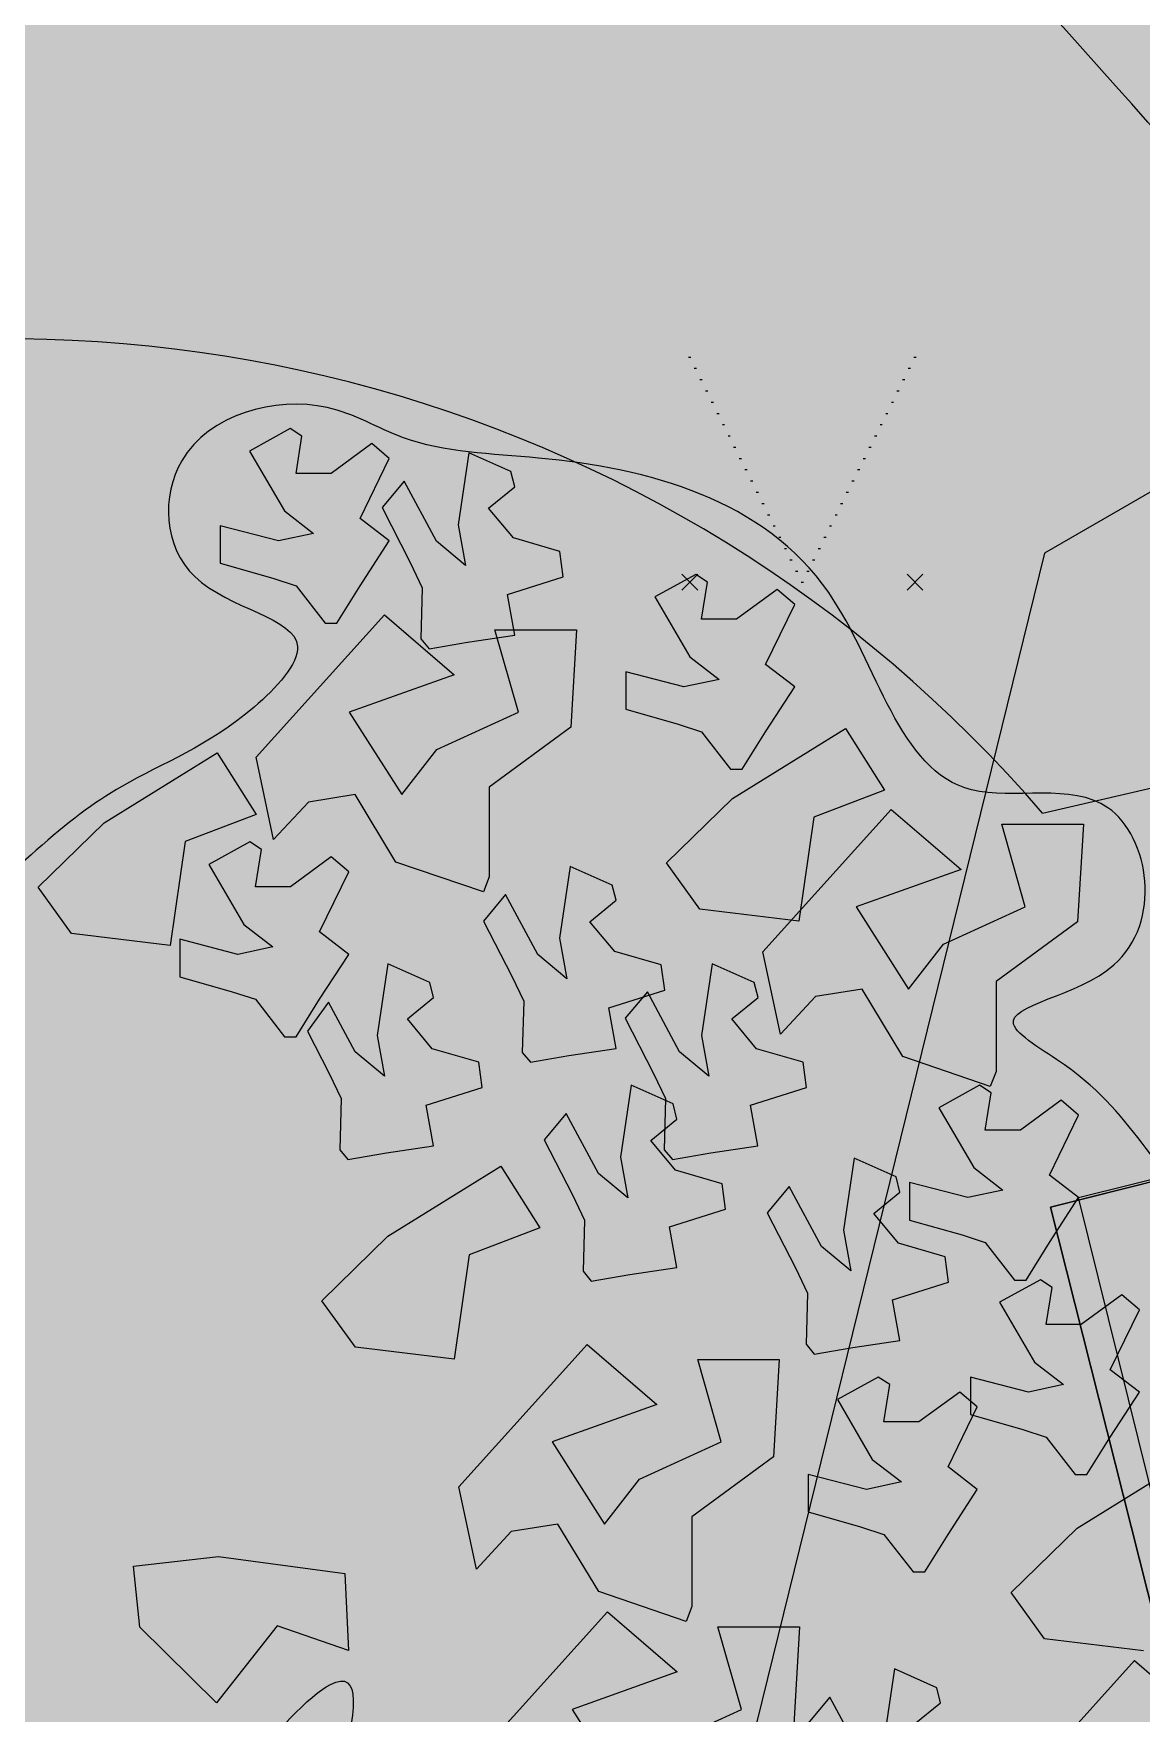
# Model space of a CAD drawing. Header units: millimetres. Extents: x 97194 to 152491, y 18573 to 58496.
# Drawn here: x 140790 to 141773, y 40322 to 41814 of the extents above; entities that cross this region are included whole.
import ezdxf

# ---------------------------------------------------------------- set-up
doc = ezdxf.new("R2010")
doc.units = ezdxf.units.MM
for name, color, linetype in [('dwgmodels.com', 7, 'Continuous'), ('floor hatch', 252, 'Continuous'), ('wall', 5, 'Continuous')]:
    doc.layers.add(name, color=color, linetype=linetype)

# ---------------------------------------------------------------- blocks, each defined once
blk = doc.blocks.new('gazon')
at = {"layer": 'dwgmodels.com'}
for p, q in [((-0.254999999996361, 0.5), (-0.249999999996362, 0.5)), ((0.245000000003639, 0.5), (0.250000000003638, 0.5)), ((-0.2424999999992714, 0.4750000000058208), (-0.2374999999992724, 0.4750000000058208)), ((-0.2300000000058198, 0.4500000000116415), (-0.2250000000058208, 0.4500000000116415)), ((0.2199999999941795, 0.4500000000116415), (0.2249999999941785, 0.4500000000116415)), ((0.2325000000007265, 0.4750000000058208), (0.2375000000007255, 0.4750000000058208)), ((-0.2175000000123681, 0.4250000000029104), (-0.2125000000123691, 0.4250000000029104)), ((0.2074999999876326, 0.4250000000029104), (0.2124999999876316, 0.4250000000029104)), ((-0.2050000000043646, 0.4000000000087311), (-0.2000000000043656, 0.4000000000087311)), ((-0.192500000003637, 0.375), (-0.187500000003638, 0.375)), ((0.182499999996363, 0.375), (0.187499999996362, 0.375)), ((0.194999999995634, 0.4000000000087311), (0.199999999995633, 0.4000000000087311)), ((-0.1800000000029094, 0.3500000000058208), (-0.1750000000029104, 0.3500000000058208)), ((0.1699999999970885, 0.3500000000058208), (0.1749999999970875, 0.3500000000058208)), ((-0.1675000000058198, 0.3250000000116415), (-0.1625000000058208, 0.3250000000116415)), ((-0.1550000000087302, 0.3000000000029104), (-0.1500000000087311, 0.3000000000029104)), ((0.1449999999912706, 0.3000000000029104), (0.1499999999912696, 0.3000000000029104)), ((0.1574999999941795, 0.3250000000116415), (0.1624999999941785, 0.3250000000116415)), ((-0.1425000000043646, 0.2750000000087311), (-0.1375000000043656, 0.2750000000087311)), ((0.132499999995634, 0.2750000000087311), (0.137499999995633, 0.2750000000087311)), ((-0.129999999999999, 0.25), (-0.125, 0.25)), ((-0.1175000000029094, 0.2250000000058208), (-0.1125000000029104, 0.2250000000058208)), ((0.1074999999970885, 0.2250000000058208), (0.1124999999970875, 0.2250000000058208)), ((0.120000000000001, 0.25), (0.125, 0.25)), ((-0.1050000000021818, 0.2000000000116415), (-0.1000000000021828, 0.2000000000116415)), ((0.0949999999978175, 0.2000000000116415), (0.0999999999978165, 0.2000000000116415)), ((-0.09250000001236813, 0.1750000000029104), (-0.08750000001236913, 0.1750000000029104)), ((-0.08000000000800256, 0.1500000000087311), (-0.07500000000800355, 0.1500000000087311)), ((0.06999999999199602, 0.1500000000087311), (0.07499999999199503, 0.1500000000087311)), ((0.08249999998763258, 0.1750000000029104), (0.08749999998763158, 0.1750000000029104)), ((-0.06750000000363698, 0.125), (-0.06250000000363798, 0.125)), ((0.05749999999636302, 0.125), (0.06249999999636202, 0.125)), ((-0.05500000000290939, 0.1000000000058208), (-0.05000000000291038, 0.1000000000058208)), ((-0.04250000000581977, 0.07500000001164153), (-0.03750000000582077, 0.07500000001164153)), ((0.03249999999417952, 0.07500000001164153), (0.03749999999417852, 0.07500000001164153)), ((0.04499999999708848, 0.1000000000058208), (0.04999999999708749, 0.1000000000058208)), ((-0.03000000000873015, 0.05000000000291038), (-0.02500000000873115, 0.05000000000291038)), ((0.01999999999127056, 0.05000000000291038), (0.02499999999126956, 0.05000000000291038)), ((-0.2348276947431387, -0.01769587739997114), (-0.2701830338024678, 0.01765946165935617)), ((-0.2701830347386931, -0.01769587739556222), (-0.234827695679364, 0.01765946166376509)), ((-0.01750000000436458, 0.02500000000873115), (-0.01250000000436557, 0.02500000000873115)), ((-0.004999999999999005, 0), (0, 0)), ((0.007499999995633999, 0.02500000000873115), (0.012499999995633, 0.02500000000873115)), ((0.265172305260279, -0.0176958774033853), (0.2298169662009499, 0.01765946165594201)), ((0.2298169652650159, -0.01769587739185496), (0.265172304324345, 0.01765946166747234))]:
    blk.add_line(p, q, dxfattribs=at)
blk = doc.blocks.new('1ваа')
at = {"layer": 'dwgmodels.com'}
h = blk.add_hatch(color=3, dxfattribs=at)
h.set_gradient(color1=(43, 82, 5), color2=(174, 249, 170), tint=1, name='SPHERICAL')
edge = h.paths.add_edge_path()
edge.add_spline(control_points=[(-1573.82776318393, 1368.260123784989), (-1470.409003524939, 1427.609145198461), (-1284.386185006209, 1534.362235992296), (-1060.018828676475, 1804.067948562537), (-904.393267333493, 2013.934054116282), (-547.9462342130428, 2293.115049202155), (-469.1606795291591, 1810.968613635181), (-414.8852955622133, 2023.232232090282), (-315.9035295065114, 1870.486089007762), (-306.9642300379637, 1711.379563189781), (-539.4047956376162, 1619.286690185414), (-412.0136980891257, 1449.924053459239), (-271.1261965716403, 1576.401167501441), (-108.2364973772346, 1676.302506631939), (56.33379126175714, 1720.19614288312), (253.0417909981625, 1903.492209785807), (-43.35039510429488, 1918.362753115791), (-55.91577896251692, 2206.009287728637), (205.1800345906959, 2246.143590310079), (397.2940067898162, 2150.720075480829), (713.0629080635699, 2144.522542547245), (1144.210077466458, 2068.410918841502), (1290.02774749446, 1574.985735386108), (1659.154186007741, 1709.193526682233), (1722.232239786783, 1346.972191042121), (1374.006909444739, 1329.268329329629), (1589.814283878964, 1227.309424821637), (1751.201611793425, 1056.058386835241), (1991.224138549034, 788.1643814221025), (1786.71953974168, 418.0144027819479), (2137.8385610228, 472.9351579271315), (2098.351405815207, 118.279806511986), (1900.092445724891, 26.0629881357745), (1835.266020506489, -213.947704786653), (1869.348402668475, -438.703931921802), (1892.895656171415, -775.2160116810337), (1599.283137763341, -984.7608391752947), (1240.973061509285, -974.610998615608), (1223.971179734493, -1221.506660183288), (1191.480530537156, -1474.481229130382), (878.6550239396456, -1438.171615092033), (894.1118926393392, -1748.01092033293), (569.1611224824883, -1648.368898900932), (382.960920469297, -1438.979574433004), (303.9795891367976, -1199.094998097346), (199.3723012549453, -752.9861018185329), (882.7942312440864, -1054.726944465925), (417.9892556789564, -631.3649091366387), (-14.20231897824851, -1250.652641624707), (26.53163266963384, -298.8093719062599), (389.3801762075891, 466.4757035042348), (-38.79882057917712, 112.0762823520927), (-76.1489952266129, -693.107970407189), (-222.7043750519952, 209.2642314509576), (-847.9631442103855, 240.3753878500211), (-499.8091780696268, 57.59360156796174), (-717.4106883620261, -159.3421894601925), (-522.931426949086, -213.9255504393077), (-384.2570540968591, 119.2956312624447), (-237.111446688461, -293.0259014365729), (-92.15945656782424, -515.4019320164516), (-27.75367353305046, -811.9783410501113), (77.99488586331427, -1024.305780596667), (94.98870906945376, -1282.897512302057), (-395.451225643119, -1401.915285579678), (-23.15222927131981, -1508.770166826806), (42.39977546840964, -1214.398285324343), (380.3914721381298, -1394.234928774669), (400.3615569445974, -2045.412790018909), (-351.2202309799904, -1741.255400117556), (-825.4555865370785, -1666.687386972764), (-1206.303060379185, -1505.713181540457), (-1549.257144513016, -1485.451241029732), (-1783.027198749201, -1367.7395249822), (-2111.963520010875, -1086.632123598902), (-1742.054742404987, -899.5296342982037), (-1980.796936137267, -704.4879255314736), (-2294.151735297215, -574.2311170021276), (-1992.191803798298, -226.270719037544), (-2008.756097353966, 138.5482794965137), (-2240.888920346304, 431.3957421741434), (-2133.95107501703, 844.968873376296), (-1816.314339821314, 996.0069278304145), (-1782.074533444524, 1297.5022476425), (-1633.365997347573, 1348.030283036809), (-1573.82776318393, 1368.260123784989)], knot_values=[0, 0, 0, 0, 357.0032901404862, 642.1538845696651, 1007.734627725883, 1288.554647649905, 1537.600470160411, 1602.030642723251, 1701.61970496745, 1873.196291274893, 2090.474896068145, 2182.001319481374, 2344.019370874587, 2522.490303132189, 2785.300019716397, 2903.708441075226, 3113.457497783798, 3286.592566285956, 3556.300193419161, 3697.575390478044, 3940.583176088347, 4493.331957669981, 4879.81963046185, 5123.669746720308, 5356.676786882629, 5555.267334797569, 5664.170721151153, 5854.865827858099, 6374.803497903175, 6552.654596512554, 6740.709910730096, 7039.357173574846, 7193.223260985214, 7382.888467844262, 7715.15079197196, 7896.734589105376, 8351.18384624686, 8616.524237044412, 8770.97419846031, 9022.415638531867, 9258.409286310636, 9424.351878432752, 9689.30529171104, 9934.143560452098, 10298.46304282459, 10522.83765024046, 10934.03711578059, 11181.69515716347, 11590.92055174746, 12321.6431112685, 12890.99325722573, 13099.05362716057, 13648.76225167143, 14302.66182984492, 14539.45263723986, 14733.7981318989, 14964.01660148533, 15000.74417137555, 15268.4286176911, 15540.46336904797, 15823.09876685544, 16202.03048829552, 16389.99320016236, 16544.00207601565, 16922.21179210213, 17059.156690133, 17329.98745259524, 17491.32685589682, 17982.79413747243, 18595.47809643546, 19191.82109390579, 19601.46398667821, 19796.56940282606, 20199.02202663363, 20467.97660068164, 20739.66901352732, 20923.91882854914, 21195.97804485238, 21605.65123988517, 21891.50766591743, 22271.99816669628, 22653.79731844586, 22982.73689184521, 23248.08980247949, 23425.2636303888, 23425.2636303888, 23425.2636303888, 23425.2636303888], degree=3, periodic=0)
at = {"color": 0}
for p, q in [((170.0963649126206, 2185.920068172141), (97.65314893522009, 2152.585232862606)), ((190.7619845206355, 2174.727349746376), (170.0963649126206, 2185.920068172141)), ((180.3156273561035, 2119.49371751897), (190.7619845206355, 2174.727349746376)), ((314.9827968748723, 2163.777951286509), (242.5395808937465, 2119.49371751897)), ((345.8676789226447, 2141.635834402739), (314.9827968748723, 2163.777951286509)), ((97.65314893522009, 2152.585232862606), (159.650007751814, 2064.016765325665)), ((294.0900825495337, 2052.824046901762), (345.8676789226447, 2141.635834402739)), ((487.1977912346338, 2149.81685034126), (468.4088265197788, 2043.351087068542)), ((561.9941685991798, 2122.163049170151), (487.1977912346338, 2149.81685034126)), ((242.5395808937465, 2119.49371751897), (180.3156273561035, 2119.49371751897)), ((568.6925212601636, 2099.635802309363), (561.9941685991798, 2122.163049170151)), ((372.3012967342947, 2108.144934860393), (333.0731676379655, 2068.916805765926)), ((429.5364013398503, 2019.252041862681), (372.3012967342947, 2108.144934860393)), ((522.2497553760622, 2067.966416403055), (568.6925212601636, 2099.635802309363)), ((159.650007751814, 2064.016765325665), (211.427604124925, 2030.681930019855)), ((333.0731676379655, 2068.916805765926), (383.2542156698619, 1987.422075736671)), ((566.2487348737632, 2023.967436903491), (522.2497553760622, 2067.966416403055)), ((45.87555256210908, 2041.874648443758), (45.87555256210908, 1986.397696252316)), ((149.203650587282, 2019.489211594089), (45.87555256210908, 2041.874648443758)), ((345.8676789226447, 2019.489211594089), (294.0900825495337, 2052.824046901762)), ((468.4088265197788, 2043.351087068542), (481.4498279365216, 1983.167509462088)), ((211.427604124925, 2030.681930019855), (149.203650587282, 2019.489211594089)), ((294.0900825495337, 1953.06286094278), (345.8676789226447, 2019.489211594089)), ((481.4498279365216, 1983.167509462088), (429.5364013398503, 2019.252041862681)), ((648.7875061454688, 2004.056029630228), (566.2487348737632, 2023.967436903491)), ((654.9695746759389, 1966.560279100537), (648.7875061454688, 2004.056029630228)), ((45.87555256210908, 1986.397696252316), (138.9843881475244, 1964.255579366683)), ((383.2542156698619, 1987.422075736671), (404.5653680945252, 1950.282029117792)), ((555.5578679787432, 1940.373151419088), (654.9695746759389, 1966.560279100537)), ((890.0963649163459, 1969.920068170279), (817.6531489352201, 1936.585232862606)), ((910.7619845206355, 1958.727349746376), (890.0963649163459, 1969.920068170279)), ((138.9843881475244, 1964.255579366683), (180.3156273561035, 1953.06286094278)), ((180.3156273561035, 1953.06286094278), (232.0932237329398, 1897.585908749475)), ((252.7588433372293, 1897.585908749475), (294.0900825495337, 1953.06286094278)), ((404.5653680945252, 1950.282029117792), (401.949528505138, 1874.441610514521)), ((568.5988693880354, 1880.189573812633), (555.5578679787432, 1940.373151419088)), ((900.3156273598288, 1903.49371751897), (910.7619845206355, 1958.727349746376)), ((1034.982796874872, 1947.777951286509), (962.5395808937465, 1903.49371751897)), ((1065.867678922645, 1925.635834402739), (1034.982796874872, 1947.777951286509)), ((817.6531489352201, 1936.585232862606), (879.650007751814, 1848.016765327528)), ((1014.090082549534, 1836.824046903625), (1065.867678922645, 1925.635834402739)), ((109.4055331172858, 1699.536433692425), (337.18153822147, 1910.251524034291)), ((232.0932237329398, 1897.585908749475), (252.7588433372293, 1897.585908749475)), ((337.18153822147, 1910.251524034291), (461.1752558546577, 1821.439736535176)), ((962.5395808937465, 1903.49371751897), (900.3156273598288, 1903.49371751897)), ((401.949528505138, 1874.441610514521), (416.5623282688175, 1859.828810754567)), ((416.5623282688175, 1859.828810754567), (485.0160568813299, 1869.831340327262)), ((485.0160568813299, 1869.831340327262), (568.5988693880354, 1880.189573812633)), ((575.1768057654117, 1765.962784341871), (533.6184718320583, 1888.109407150521)), ((533.6184718320583, 1888.109407150521), (678.5049037943099, 1888.109407150521)), ((678.5049037943099, 1888.109407150521), (668.2856413508271, 1743.820667458102)), ((879.650007751814, 1848.016765327528), (931.4276041286503, 1814.681930019855)), ((461.1752558546577, 1821.439736535176), (274.957584683827, 1765.962784341871)), ((765.8755525621091, 1825.874648443758), (765.8755525621091, 1770.397696250453)), ((869.2036505910073, 1803.489211594089), (765.8755525621091, 1825.874648443758)), ((1065.867678922645, 1803.489211594089), (1014.090082549534, 1836.824046903625)), ((931.4276041286503, 1814.681930019855), (869.2036505910073, 1803.489211594089)), ((1014.090082549534, 1737.06286094278), (1065.867678922645, 1803.489211594089)), ((274.957584683827, 1765.962784341871), (368.0664202692424, 1644.05948149912)), ((430.2903738068853, 1710.729152116328), (575.1768057654117, 1765.962784341871)), ((765.8755525621091, 1770.397696250453), (858.9843881475244, 1748.255579366683)), ((668.2856413508271, 1743.820667458102), (523.3992093923007, 1655.252199924886)), ((858.9843881475244, 1748.255579366683), (900.3156273598288, 1737.06286094278)), ((955.588882279626, 1638.403465942814), (1156.254930575422, 1741.944018381982)), ((1156.254930575422, 1741.944018381982), (1225.343870286873, 1650.734855507835)), ((900.3156273598288, 1737.06286094278), (952.0932237329398, 1681.585908751338)), ((972.7588433372293, 1681.585908751338), (1014.090082549534, 1737.06286094278)), ((-160.411117720374, 1602.403465942814), (40.25493057542189, 1705.944018381982)), ((40.25493057542189, 1705.944018381982), (109.3438702831481, 1614.734855505973)), ((140.5175098861073, 1577.633130847811), (109.4055331172858, 1699.536433692425)), ((368.0664202692424, 1644.05948149912), (430.2903738068853, 1710.729152116328)), ((952.0932237329398, 1681.585908751338), (972.7588433372293, 1681.585908751338)), ((285.4039418446337, 1644.05948149912), (202.5143687027012, 1633.110083039253)), ((357.8471578257595, 1544.298295538276), (285.4039418446337, 1644.05948149912)), ((523.3992093923007, 1655.252199924886), (523.3992093923007, 1522.156178656369)), ((1225.343870286873, 1650.734855507835), (1099.548510157547, 1610.872082992792)), ((202.5143687027012, 1633.110083039253), (140.5175098861073, 1577.633130847811)), ((838.1722368160699, 1542.955824555233), (955.588882279626, 1638.403465942814)), ((1009.405533117286, 1411.536433690562), (1237.18153822147, 1622.251524034291)), ((1237.18153822147, 1622.251524034291), (1361.175255854658, 1533.439736535176)), ((-277.8277631839301, 1506.955824557095), (-160.411117720374, 1602.403465942814)), ((109.3438702831481, 1614.734855505973), (-16.45148984617845, 1574.872082990929)), ((1099.548510157547, 1610.872082992792), (1073.106448707214, 1456.51287608534)), ((1475.176805765412, 1477.962784341871), (1433.618471832058, 1600.109407150521)), ((1433.618471832058, 1600.109407150521), (1578.50490379431, 1600.109407150521)), ((1578.50490379431, 1600.109407150521), (1568.285641350827, 1455.820667458102)), ((-16.45148984617845, 1574.872082990929), (-42.89355129278556, 1420.51287608534)), ((98.09636491634592, 1573.920068170279), (25.65314893522009, 1540.585232862606)), ((118.7619845206355, 1562.727349746376), (98.09636491634592, 1573.920068170279)), ((108.3156273598288, 1507.49371751897), (118.7619845206355, 1562.727349746376)), ((242.9827968748723, 1551.777951286509), (170.5395808937465, 1507.49371751897)), ((273.8676789226447, 1529.635834402739), (242.9827968748723, 1551.777951286509)), ((512.9528522277687, 1500.014061772599), (357.8471578257595, 1544.298295538276)), ((897.648054023317, 1474.263046690598), (838.1722368160699, 1542.955824555233)), ((25.65314893522009, 1540.585232862606), (87.65000775181397, 1452.016765327528)), ((222.0900825495337, 1440.824046903625), (273.8676789226447, 1529.635834402739)), ((523.3992093923007, 1522.156178656369), (512.9528522277687, 1500.014061772599)), ((667.1977912309085, 1537.81685034126), (648.4088265235041, 1431.351087068542)), ((741.9941686029051, 1510.163049170151), (667.1977912309085, 1537.81685034126)), ((1361.175255854658, 1533.439736535176), (1174.957584683827, 1477.962784341871)), ((-218.3519459766831, 1438.263046690598), (-277.8277631839301, 1506.955824557095)), ((170.5395808937465, 1507.49371751897), (108.3156273598288, 1507.49371751897)), ((552.3012967305694, 1496.144934860393), (513.0731676379655, 1456.916805765926)), ((609.5364013398503, 1407.252041860818), (552.3012967305694, 1496.144934860393)), ((748.6925212638889, 1487.635802309363), (741.9941686029051, 1510.163049170151)), ((702.2497553797875, 1455.966416403055), (748.6925212638889, 1487.635802309363)), ((1073.106448707214, 1456.51287608534), (897.648054023317, 1474.263046690598)), ((1174.957584683827, 1477.962784341871), (1268.066420269242, 1356.05948149912)), ((1330.290373806885, 1422.729152114465), (1475.176805765412, 1477.962784341871)), ((87.65000775181397, 1452.016765327528), (139.4276041286503, 1418.681930019855)), ((513.0731676379655, 1456.916805765926), (563.2542156735872, 1375.422075736671)), ((746.2487348774885, 1411.967436903491), (702.2497553797875, 1455.966416403055)), ((1568.285641350827, 1455.820667458102), (1423.399209392301, 1367.252199924886)), ((-42.89355129278556, 1420.51287608534), (-218.3519459766831, 1438.263046690598)), ((-26.12444743789092, 1429.874648443758), (-26.12444743789092, 1374.397696250453)), ((77.20365059100732, 1407.489211594089), (-26.12444743789092, 1429.874648443758)), ((139.4276041286503, 1418.681930019855), (77.20365059100732, 1407.489211594089)), ((273.8676789226447, 1407.489211594089), (222.0900825495337, 1440.824046903625)), ((648.4088265235041, 1431.351087068542), (661.4498279327963, 1371.167509462088)), ((1268.066420269242, 1356.05948149912), (1330.290373806885, 1422.729152114465)), ((222.0900825495337, 1341.06286094278), (273.8676789226447, 1407.489211594089)), ((343.1977912346338, 1393.816850343122), (324.4088265235041, 1287.35108706668)), ((417.9941686029051, 1366.163049168288), (343.1977912346338, 1393.816850343122)), ((661.4498279327963, 1371.167509462088), (609.5364013398503, 1407.252041860818)), ((828.7875061417435, 1392.056029630228), (746.2487348774885, 1411.967436903491)), ((919.1977912346338, 1393.816850343122), (900.4088265235041, 1287.35108706668)), ((993.9941685991798, 1366.163049168288), (919.1977912346338, 1393.816850343122)), ((1040.517509886107, 1289.633130847811), (1009.405533117286, 1411.536433690562)), ((-26.12444743789092, 1374.397696250453), (66.98438814752444, 1352.255579366683)), ((563.2542156735872, 1375.422075736671), (584.5653680945252, 1338.282029119655)), ((834.9695746796642, 1354.560279100537), (828.7875061417435, 1392.056029630228)), ((66.98438814752444, 1352.255579366683), (108.3156273598288, 1341.06286094278)), ((378.2497553760622, 1311.966416401192), (424.6925212638889, 1343.635802311226)), ((424.6925212638889, 1343.635802311226), (417.9941686029051, 1366.163049168288)), ((735.5578679750179, 1328.373151419088), (834.9695746796642, 1354.560279100537)), ((804.3012967342947, 1352.144934860393), (765.0731676379655, 1312.916805765926)), ((861.5364013398503, 1263.252041862681), (804.3012967342947, 1352.144934860393)), ((954.2497553760622, 1311.966416401192), (1000.692521263889, 1343.635802311226)), ((1000.692521263889, 1343.635802311226), (993.9941685991798, 1366.163049168288)), ((1102.514368702701, 1345.110083041116), (1040.517509886107, 1289.633130847811)), ((1185.403941844634, 1356.05948149912), (1102.514368702701, 1345.110083041116)), ((1257.847157825759, 1256.298295538276), (1185.403941844634, 1356.05948149912)), ((1423.399209392301, 1367.252199924886), (1423.399209392301, 1234.156178656369)), ((108.3156273598288, 1341.06286094278), (160.0932237329398, 1285.585908751338)), ((180.7588433372293, 1285.585908751338), (222.0900825495337, 1341.06286094278)), ((238.2299312586401, 1336.72459008485), (200.7880791509961, 1293.891624181866)), ((285.5364013398503, 1263.252041862681), (238.2299312586401, 1336.72459008485)), ((584.5653680945252, 1338.282029119655), (581.9495285088633, 1262.441610514521)), ((748.5988693917607, 1268.189573812633), (735.5578679750179, 1328.373151419088)), ((200.7880791509961, 1293.891624181866), (239.2542156735872, 1231.422075736671)), ((422.2487348774885, 1267.967436903491), (378.2497553760622, 1311.966416401192)), ((765.0731676379655, 1312.916805765926), (815.2542156698619, 1231.422075736671)), ((998.2487348774885, 1267.967436903491), (954.2497553760622, 1311.966416401192)), ((160.0932237329398, 1285.585908751338), (180.7588433372293, 1285.585908751338)), ((324.4088265235041, 1287.35108706668), (337.4498279327963, 1227.167509462088)), ((665.0160568850551, 1257.831340327262), (748.5988693917607, 1268.189573812633)), ((900.4088265235041, 1287.35108706668), (913.4498279327963, 1227.167509462088)), ((337.4498279327963, 1227.167509462088), (285.5364013398503, 1263.252041862681)), ((504.7875061417435, 1248.056029630228), (422.2487348774885, 1267.967436903491)), ((510.9695746759389, 1210.560279098674), (504.7875061417435, 1248.056029630228)), ((581.9495285088633, 1262.441610514521), (596.5623282688175, 1247.828810754567)), ((596.5623282688175, 1247.828810754567), (665.0160568850551, 1257.831340327262)), ((913.4498279327963, 1227.167509462088), (861.5364013398503, 1263.252041862681)), ((1080.787506141744, 1248.056029630228), (998.2487348774885, 1267.967436903491)), ((1086.969574675939, 1210.560279098674), (1080.787506141744, 1248.056029630228)), ((1412.952852227769, 1212.014061772599), (1257.847157825759, 1256.298295538276)), ((239.2542156735872, 1231.422075736671), (260.5653680945252, 1194.282029117792)), ((815.2542156698619, 1231.422075736671), (836.5653680945252, 1194.282029117792)), ((1423.399209392301, 1234.156178656369), (1412.952852227769, 1212.014061772599)), ((260.5653680945252, 1194.282029117792), (257.9495285088633, 1118.441610512658)), ((411.5578679750179, 1184.373151417225), (510.9695746759389, 1210.560279098674)), ((775.1977912309085, 1213.816850343122), (756.4088265235041, 1107.351087068542)), ((849.9941686029051, 1186.163049168288), (775.1977912309085, 1213.816850343122)), ((836.5653680945252, 1194.282029117792), (833.9495285088633, 1118.441610512658)), ((987.5578679750179, 1184.373151417225), (1086.969574675939, 1210.560279098674)), ((1394.096364912621, 1213.920068170279), (1321.653148938945, 1180.585232862606)), ((1414.761984520635, 1202.727349744513), (1394.096364912621, 1213.920068170279)), ((1404.315627356104, 1147.49371751897), (1414.761984520635, 1202.727349744513)), ((424.5988693880354, 1124.189573812633), (411.5578679750179, 1184.373151417225)), ((660.3012967305694, 1172.144934860393), (621.0731676379655, 1132.916805765926)), ((717.5364013398503, 1083.252041860818), (660.3012967305694, 1172.144934860393)), ((856.6925212638889, 1163.635802309363), (849.9941686029051, 1186.163049168288)), ((1000.598869388035, 1124.189573812633), (987.5578679750179, 1184.373151417225)), ((1321.653148938945, 1180.585232862606), (1383.650007751814, 1092.016765327528)), ((1538.982796874872, 1191.777951288372), (1466.539580893746, 1147.49371751897)), ((1518.090082549534, 1080.824046901762), (1569.867678922645, 1169.635834404602)), ((1569.867678922645, 1169.635834404602), (1538.982796874872, 1191.777951288372)), ((810.2497553797875, 1131.966416401192), (856.6925212638889, 1163.635802309363)), ((1466.539580893746, 1147.49371751897), (1404.315627356104, 1147.49371751897)), ((341.0160568850551, 1113.831340327262), (424.5988693880354, 1124.189573812633)), ((621.0731676379655, 1132.916805765926), (671.2542156698619, 1051.422075736671)), ((854.2487348774885, 1087.967436903491), (810.2497553797875, 1131.966416401192)), ((917.0160568850551, 1113.831340327262), (1000.598869388035, 1124.189573812633)), ((257.9495285088633, 1118.441610512658), (272.5623282688175, 1103.828810752704)), ((272.5623282688175, 1103.828810752704), (341.0160568850551, 1113.831340327262)), ((756.4088265235041, 1107.351087068542), (769.4498279327963, 1047.167509460225)), ((833.9495285088633, 1118.441610512658), (848.5623282688175, 1103.828810752704)), ((848.5623282688175, 1103.828810752704), (917.0160568850551, 1113.831340327262)), ((1171.197791234634, 1105.816850343122), (1152.408826519779, 999.3510870685423)), ((1245.99416859918, 1078.163049168288), (1171.197791234634, 1105.816850343122)), ((343.5888822759007, 990.4034659428144), (544.2549305716966, 1093.944018381982)), ((544.2549305716966, 1093.944018381982), (613.3438702868734, 1002.734855505973)), ((769.4498279327963, 1047.167509460225), (717.5364013398503, 1083.252041860818)), ((936.7875061417435, 1068.056029630228), (854.2487348774885, 1087.967436903491)), ((1252.692521260164, 1055.635802311226), (1245.99416859918, 1078.163049168288)), ((1269.875552558384, 1069.874648443758), (1269.875552558384, 1014.397696252316)), ((1373.203650587282, 1047.489211594089), (1269.875552558384, 1069.874648443758)), ((1383.650007751814, 1092.016765327528), (1435.427604124925, 1058.681930017992)), ((1569.867678922645, 1047.489211594089), (1518.090082549534, 1080.824046901762)), ((671.2542156698619, 1051.422075736671), (692.5653680945252, 1014.282029117792)), ((942.9695746722136, 1030.560279098674), (936.7875061417435, 1068.056029630228)), ((1056.301296734295, 1064.144934860393), (1017.073167637966, 1024.916805765926)), ((1113.53640133985, 975.2520418626809), (1056.301296734295, 1064.144934860393)), ((1206.249755376062, 1023.966416401192), (1252.692521260164, 1055.635802311226)), ((1435.427604124925, 1058.681930017992), (1373.203650587282, 1047.489211594089)), ((1518.090082549534, 981.0628609427804), (1569.867678922645, 1047.489211594089)), ((843.5578679750179, 1004.373151419088), (942.9695746722136, 1030.560279098674)), ((1017.073167637966, 1024.916805765926), (1067.254215669862, 943.4220757366711)), ((1250.248734873763, 979.9674369053537), (1206.249755376062, 1023.966416401192)), ((613.3438702868734, 1002.734855505973), (487.5485101538216, 962.8720829909289)), ((692.5653680945252, 1014.282029117792), (689.9495285088633, 938.441610514521)), ((856.5988693917607, 944.1895738107705), (843.5578679750179, 1004.373151419088)), ((1152.408826519779, 999.3510870685423), (1165.449827936522, 939.1675094602251)), ((1269.875552558384, 1014.397696252316), (1362.984388143799, 992.255579368546)), ((226.1722368160699, 894.9558245570952), (343.5888822759007, 990.4034659428144)), ((1165.449827936522, 939.1675094602251), (1113.53640133985, 975.2520418626809)), ((1332.787506141744, 960.0560296283656), (1250.248734873763, 979.9674369053537)), ((1362.984388143799, 992.255579368546), (1404.315627356104, 981.0628609427804)), ((1404.315627356104, 981.0628609427804), (1456.093223729215, 925.5859087513381)), ((1476.758843337229, 925.5859087513381), (1518.090082549534, 981.0628609427804)), ((487.5485101538216, 962.8720829909289), (461.1064487072144, 808.5128760853404)), ((1338.969574675939, 922.5602790986741), (1332.787506141744, 960.0560296283656)), ((689.9495285088633, 938.441610514521), (704.5623282688175, 923.8288107527042)), ((704.5623282688175, 923.8288107527042), (773.0160568850551, 933.8313403272623)), ((773.0160568850551, 933.8313403272623), (856.5988693917607, 944.1895738107705)), ((1067.254215669862, 943.4220757366711), (1088.565368094525, 906.2820291177923)), ((1239.557867975018, 896.3731514190877), (1338.969574675939, 922.5602790986741)), ((1502.096364912621, 925.9200681702787), (1429.653148938945, 892.5852328607434)), ((1456.093223729215, 925.5859087513381), (1476.758843337229, 925.5859087513381)), ((1522.761984524361, 914.727349744513), (1502.096364912621, 925.9200681702787)), ((1088.565368094525, 906.2820291177923), (1085.949528505138, 830.441610514521)), ((1252.598869388035, 836.1895738126332), (1239.557867975018, 896.3731514190877)), ((1512.315627356104, 859.4937175208324), (1522.761984524361, 914.727349744513)), ((1646.982796871147, 903.777951286509), (1574.539580893746, 859.4937175208324)), ((1677.867678922645, 881.6358344046021), (1646.982796871147, 903.777951286509)), ((285.6480540270422, 826.2630466905975), (226.1722368160699, 894.9558245570952)), ((1429.653148938945, 892.5852328607434), (1491.650007751814, 804.0167653275275)), ((1626.090082545808, 792.8240469017619), (1677.867678922645, 881.6358344046021)), ((1574.539580893746, 859.4937175208324), (1512.315627356104, 859.4937175208324)), ((461.1064487072144, 808.5128760853404), (285.6480540270422, 826.2630466905975)), ((469.4055331172858, 619.5364336905623), (697.18153822147, 830.2515240342909)), ((697.18153822147, 830.2515240342909), (821.1752558546577, 741.4397365333134)), ((1085.949528505138, 830.441610514521), (1100.562328268818, 815.8288107527042)), ((1100.562328268818, 815.8288107527042), (1169.01605688133, 825.8313403253997)), ((1169.01605688133, 825.8313403253997), (1252.598869388035, 836.1895738126332)), ((935.1768057654117, 685.9627843418712), (893.6184718357836, 808.1094071505213)), ((893.6184718357836, 808.1094071505213), (1038.504903790585, 808.1094071505213)), ((1038.504903790585, 808.1094071505213), (1028.285641350827, 663.8206674581015)), ((1491.650007751814, 804.0167653275275), (1543.427604124925, 770.6819300179923)), ((1214.096364916346, 781.9200681721413), (1141.65314893522, 748.5852328626061)), ((1234.761984520635, 770.7273497463757), (1214.096364916346, 781.9200681721413)), ((1377.875552558384, 781.8746484437579), (1377.875552558384, 726.3976962523157)), ((1481.203650587282, 759.4892115940893), (1377.875552558384, 781.8746484437579)), ((1677.867678922645, 759.4892115940893), (1626.090082545808, 792.8240469017619)), ((1141.65314893522, 748.5852328626061), (1203.650007751814, 660.0167653275275)), ((1224.315627359829, 715.4937175189698), (1234.761984520635, 770.7273497463757)), ((1358.982796874872, 759.777951286509), (1286.539580893746, 715.4937175189698)), ((1389.867678922645, 737.6358344027394), (1358.982796874872, 759.777951286509)), ((1543.427604124925, 770.6819300179923), (1481.203650587282, 759.4892115940893)), ((1626.090082545808, 693.0628609427804), (1677.867678922645, 759.4892115940893)), ((821.1752558546577, 741.4397365333134), (634.957584683827, 685.9627843418712)), ((1338.090082549534, 648.8240469036245), (1389.867678922645, 737.6358344027394)), ((1377.875552558384, 726.3976962523157), (1470.984388143799, 704.255579368546)), ((1286.539580893746, 715.4937175189698), (1224.315627359829, 715.4937175189698)), ((1470.984388143799, 704.255579368546), (1512.315627356104, 693.0628609427804)), ((634.957584683827, 685.9627843418712), (728.0664202692424, 564.05948149912)), ((790.2903738068853, 630.7291521144653), (935.1768057654117, 685.9627843418712)), ((1512.315627356104, 693.0628609427804), (1564.093223729215, 637.5859087513381)), ((1584.758843337229, 637.5859087513381), (1626.090082545808, 693.0628609427804)), ((1028.285641350827, 663.8206674581015), (883.3992093923007, 575.2521999248856)), ((1203.650007751814, 660.0167653275275), (1255.427604124925, 626.6819300198549)), ((1389.867678922645, 615.4892115940893), (1338.090082549534, 648.8240469036245)), ((1567.588882275901, 558.4034659428144), (1768.254930571697, 661.9440183838451)), ((728.0664202692424, 564.05948149912), (790.2903738068853, 630.7291521144653)), ((1089.875552562109, 637.8746484437579), (1089.875552562109, 582.3976962523157)), ((1193.203650591007, 615.4892115940893), (1089.875552562109, 637.8746484437579)), ((1255.427604124925, 626.6819300198549), (1193.203650591007, 615.4892115940893)), ((1564.093223729215, 637.5859087513381), (1584.758843337229, 637.5859087513381)), ((500.5175098861073, 497.6331308478111), (469.4055331172858, 619.5364336905623)), ((1338.090082549534, 549.0628609427804), (1389.867678922645, 615.4892115940893)), ((883.3992093923007, 575.2521999248856), (883.3992093923007, 442.1561786545062)), ((1089.875552562109, 582.3976962523157), (1182.984388147524, 560.2555793666834)), ((562.5143687027012, 553.110083041116), (500.5175098861073, 497.6331308478111)), ((645.403941848359, 564.05948149912), (562.5143687027012, 553.110083041116)), ((717.8471578257595, 464.2982955382759), (645.403941848359, 564.05948149912)), ((1182.984388147524, 560.2555793666834), (1224.315627359829, 549.0628609427804)), ((1224.315627359829, 549.0628609427804), (1276.09322373294, 493.5859087494755)), ((1296.758843337229, 493.5859087494755), (1338.090082549534, 549.0628609427804)), ((1450.172236812345, 462.9558245570952), (1567.588882275901, 558.4034659428144)), ((-108.2268018116738, 502.1149728161836), (42.41457801409706, 516.4011746489996)), ((-96.84382795444981, 411.9678792966151), (-108.2268018116738, 502.1149728161836)), ((42.41457801409706, 516.4011746489996), (266.8127873177145, 491.2426254147285)), ((266.8127873177145, 491.2426254147285), (273.7045193957601, 377.0283661832655)), ((1276.09322373294, 493.5859087494755), (1296.758843337229, 493.5859087494755)), ((872.9528522277687, 420.0140617725992), (717.8471578257595, 464.2982955382759)), ((1509.648054027042, 394.2630466905975), (1450.172236812345, 462.9558245570952)), ((505.4055331210111, 223.5364336905623), (733.18153822147, 434.2515240342909)), ((733.18153822147, 434.2515240342909), (857.1752558509324, 345.4397365333134)), ((883.3992093923007, 442.1561786545062), (872.9528522277687, 420.0140617725992)), ((39.30035786428198, 299.872038661837), (-96.84382795444981, 411.9678792966151)), ((146.9245652379905, 413.6392455281311), (39.30035786428198, 299.872038661837)), ((273.7045193957601, 377.0283661832655), (146.9245652379905, 413.6392455281311)), ((971.1768057616864, 289.9627843437338), (929.6184718320583, 412.1094071505213)), ((929.6184718320583, 412.1094071505213), (1074.504903790585, 412.1094071505213)), ((1074.504903790585, 412.1094071505213), (1064.285641347102, 267.8206674581015)), ((1685.106448707214, 376.5128760853404), (1509.648054027042, 394.2630466905975)), ((1243.197791234634, 349.8168503412599), (1224.408826523504, 243.3510870685423)), ((1317.994168602905, 322.1630491701508), (1243.197791234634, 349.8168503412599)), ((1441.405533117286, 151.5364336905623), (1669.181538217745, 362.2515240361536)), ((1669.181538217745, 362.2515240361536), (1793.175255854658, 273.4397365333134)), ((857.1752558509324, 345.4397365333134), (670.9575846801017, 289.9627843437338)), ((1128.301296734295, 308.1449348603928), (1089.073167641691, 268.9168057659263)), ((1185.53640133985, 219.2520418626809), (1128.301296734295, 308.1449348603928)), ((1278.249755376062, 267.9664164030546), (1324.692521263889, 299.6358023093635)), ((1324.692521263889, 299.6358023093635), (1317.994168602905, 322.1630491701508)), ((670.9575846801017, 289.9627843437338), (764.0664202655171, 168.05948149912)), ((826.29037380316, 234.7291521144653), (971.1768057616864, 289.9627843437338))]:
    blk.add_line(p, q, dxfattribs=at)
at = {"layer": 'dwgmodels.com', "color": 0}
blk.add_spline([(-1573.82776318393, 1368.260123784989), (-1276.877323507288, 1566.431225479915), (-1084.871691840657, 1777.250339678823), (-842.4705670540716, 2050.912493563592), (-574.8118435991491, 2135.875375745221), (-444.9183246595348, 1923.386563222259), (-415.3657704060461, 1980.639455494806), (-347.254046945789, 1907.984280552118), (-345.817595845976, 1736.413707384243), (-484.9139449810173, 1569.493972906246), (-429.2514644776966, 1496.838797956108), (-280.8181831193651, 1561.7803868068), (-129.272591046014, 1656.044946340247), (105.8265739391063, 1773.506981714963), (183.1555253388797, 1863.177420121952), (0.726234392306651, 1966.686939466148), (-22.49639187283174, 2138.257512626573), (235.4662865819846, 2216.981464878991), (369.6547610955749, 2172.798497439697), (610.7391390288685, 2142.284458314403), (1126.305383176586, 1942.979005716144), (1379.719299801669, 1651.167237480506), (1622.120424588255, 1624.623426498249), (1632.654399384788, 1391.854622445404), (1454.414757513485, 1304.282733195796), (1545.03088170015, 1243.878547937944), (1690.112443783364, 1120.120865083634), (1889.539739531509, 639.9501304043079), (1854.705800113312, 465.5436800041789), (2036.536569775126, 417.5606370655441), (2040.726218828044, 118.9427634453023), (1925.810130053243, 16.62431253991963), (1858.895449184856, -160.8448852865404), (1871.464396403215, -492.869392816574), (1868.112677146724, -674.4222538775211), (1513.548661538443, -958.6905886462337), (1260.015040651939, -1036.960800532848), (1224.941692718348, -1187.375729466454), (1135.163498365364, -1422.243082676679), (914.6682530018006, -1506.355201684535), (859.6042938018654, -1662.895625465215), (596.3746279338811, -1632.721891608686), (420.0502541969036, -1462.852844792083), (288.4952733973478, -1123.114751162604), (288.4952733973478, -898.7401437467342), (699.08088228204, -921.2002915038174), (499.8507943085715, -774.0885057499545), (135.1901234604738, -959.7980066082528), (119.4047228062846, -229.2459686813381), (241.4514995487843, 326.8692828522617), (88.3497520955716, 185.9829014515126), (-92.29425457185425, -333.1965614673827), (-492.9368286779063, 183.5917763936304), (-729.017203128853, 201.9205315572763), (-607.4911063527252, 50.25781663820089), (-642.8038627942587, -177.2362557487941), (-607.4911063527252, -187.331978731454), (-393.4865301759128, -26.53084635159757), (-242.1663811131293, -252.595258485424), (-116.7036438276555, -505.8577105911827), (4.676474952182616, -864.8230519244826), (70.25854315537435, -1040.973480202505), (55.98381025173876, -1194.3193827957), (-237.2458327961649, -1433.189568838701), (-103.0573582825746, -1460.527425455526), (97.56986790888186, -1278.59881856096), (245.6236867536645, -1342.711764080464), (298.3110226439749, -1831.346733660102), (-312.1806990159239, -1779.563615220264), (-888.6764110838558, -1626.99341957517), (-1280.827564067164, -1508.567185940818), (-1474.149942587086, -1482.250245130286), (-1838.100246625909, -1310.470471583903), (-1996.067720225969, -1092.794473399073), (-1833.14301577858, -875.3725152654952), (-1954.523134562143, -736.754835658372), (-2171.187843623527, -572.2172380617267), (-2032.57031153045, -186.7080857387191), (-2032.57031153045, 99.14834029354097), (-2179.926254547157, 449.9463551690424), (-2082.12787482045, 819.0074194924528), (-1846.789301323661, 1048.826911208555), (-1731.753508283713, 1287.94808028765), (-1573.82776318393, 1368.260123784989)], degree=3, dxfattribs=at)

msp = doc.modelspace()

# ---------------------------------------------------------------- hatches: boundary and pattern name
at = {"layer": 'dwgmodels.com', "true_color": 0xffcdbe}
h = msp.add_hatch(dxfattribs=at)
h.set_pattern_fill('HONEY', color=254, scale=50, style=0)
h.set_pattern_definition([(0, (-895877.3617967407, -955974.33654271), (238.125, 137.4815), [158.75, -317.5]), (120, (-895877.3617967407, -955974.33654271), (-238.1249715503903, 137.4815492761695), [158.75, -317.4999999999999]), (59.99999999999999, (-895877.3617967407, -955974.33654271), (2.844960973469313e-05, 274.9630492761694), [-317.5, 158.75])])
edge = h.paths.add_edge_path()
edge.add_line((105643.7085775571, 57854.44691355614), (110359.7725582591, 57515.32246487384))
edge.add_line((110359.7725582591, 57515.32246487384), (111413.6382032592, 56313.66345728998))
edge.add_line((111413.6382032592, 56313.66345728998), (112889.6382032592, 55459.66345728998))
edge.add_line((112889.6382032592, 55459.66345728998), (118772.9929110878, 55037.89207774092))
edge.add_line((118772.9929110878, 55037.89207774092), (120982.7159031509, 56103.29655656725))
edge.add_line((120982.7159031509, 56103.29655656725), (126670.8881387498, 55713.22746886109))
edge.add_line((126670.8881387498, 55713.22746886109), (125292.2852490654, 53675.93038898188))
edge.add_line((125292.2852490654, 53675.93038898188), (126735.4874830749, 50705.68376387056))
edge.add_line((126735.4874830749, 50705.68376387056), (130029.3976329309, 50470.41024876578))
edge.add_line((130029.3976329309, 50470.41024876578), (131880.1055487773, 53205.38335877185))
edge.add_line((131880.1055487773, 53205.38335877185), (130774.9005915576, 55479.99963698949))
edge.add_arc((133336.0198217582, 64281.45496847905), 9166.512295497629, 253.7756299186634, 286.212843936544)
edge.add_line((135895.368418625, 55479.48459683923), (138757.6382032583, 55273.663457288))
edge.add_arc((124248.3471569641, 61948.35480164104), 15970.94334121983, 309.6513681988886, 335.29620917218386, ccw=False)
edge.add_arc((87809.2407945422, -11501.27476545814), 76903.02865147655, 47.22321530209581, 52.6737199777055, ccw=False)
edge.add_arc((87809.2407940378, -11501.2747660053), 76903.02865222072, 43.95532345791298, 47.22321530209672, ccw=False)
edge.add_line((143170.2886798415, 41876.90610286692), (142251.1998846426, 41644.81515153259))
edge.add_line((142251.1998846426, 41644.81515153259), (139545.7998629732, 44278.61770803219))
edge.add_line((139545.7998629732, 44278.61770803219), (138879.1230975772, 44885.89021028037))
edge.add_arc((89600.2132744966, -9236.600364813003), 73196.00357534814, 47.68191748791511, 52.70564559510593)
edge.add_arc((132959.6257297506, 46783.29003767474), 2421.892878415561, 65.85213355945959, 138.0060237256344)
edge.add_line((131159.6382032592, 48403.66345728998), (129327.6799438957, 46447.88237907126))
edge.add_arc((132852.7463358932, 43133.62693344176), 4838.427660601657, 136.7654900240553, 159.0821058527817)
edge.add_arc((133137.5981653335, 43024.75064985974), 5143.377836633967, 159.0821058527797, 179.4476986934002)
edge.add_arc((147719.4976008413, 44573.77457561123), 19781.94814645508, 184.3471129680296, 197.8045536030858)
edge.add_arc((152601.239537242, 46141.55842573781), 24909.26231025772, 197.8045536030856, 204.1295049327599)
edge.add_line((129868.4543339028, 35958.64009452896), (129898.6382032593, 35666.66345728998))
edge.add_line((129898.6382032593, 35666.66345728998), (133669.7113951909, 31200.91888789443))
edge.add_line((133669.7113951909, 31200.91888789442), (138280.2513013131, 24953.12706609553))
edge.add_line((138280.2513013131, 24953.12706609553), (140730.48977575, 19823.33402027661))
edge.add_line((140730.48977575, 19823.33402027661), (137993.3632862452, 18573.2776486724))
edge.add_line((137993.3632862452, 18573.2776486724), (136453.6382032589, 21944.66345729056))
edge.add_line((136453.6382032589, 21944.66345729056), (133415.6304122351, 26559.33069779101))
edge.add_line((133415.6304122351, 26559.33069779101), (131125.2580109523, 29521.48144375143))
edge.add_line((131125.2580109523, 29521.48144375143), (128577.3983162486, 32495.37800880015))
edge.add_line((128577.3983162486, 32495.37800880015), (125145.1197933174, 36134.94666595309))
edge.add_line((125145.1197933174, 36134.94666595309), (124963.907465136, 36337.08048702736))
edge.add_line((124963.907465136, 36337.08048702736), (119548.2833391316, 41448.49184120953))
edge.add_arc((115463.0685633577, 37120.13981344907), 5951.773772617658, 46.65528636752876, 82.22757336823311)
edge.add_line((116267.9790874556, 43017.23486852628), (116451.7772267339, 45976.29981903912))
edge.add_line((116451.7772267339, 45976.29981903912), (118658.7490450468, 45839.21688222309))
edge.add_line((118658.7490450468, 45839.21688222309), (119148.612794035, 53725.79645179532))
edge.add_line((119148.612794035, 53725.79645179532), (116188.6544301637, 53909.65008417383))
edge.add_line((116188.6544301637, 53909.65008417383), (109265.6382032592, 54339.66345728998))
edge.add_line((109265.6382032592, 54339.66345728998), (107894.265255157, 54424.84435069043))
edge.add_line((107894.265255157, 54424.84435069043), (107887.7942061346, 54320.66345728998))
edge.add_arc((107810.4592940206, 53545.2171851617), 779.2930190816005, 84.30474917640556, 229.9590935706964)
edge.add_line((107309.1133146866, 52948.60188314965), (106721.0511311664, 52985.1285349527))
edge.add_line((106721.0511311664, 52985.1285349527), (106541.6382032592, 50096.66345728998))
edge.add_line((106541.6382032592, 50096.66345728998), (107300.2066983337, 50049.54604681063))
edge.add_arc((110437.4816086345, 48049.53190473659), 3720.557811847432, 147.4824713771969, 251.3194061871365)
edge.add_line((109245.8161466955, 44524.97748493816), (109241.3853551505, 44453.64379235875))
edge.add_line((109241.3853551505, 44453.64379235875), (110303.6382032592, 44387.66345728998))
edge.add_line((110303.6382032592, 44387.66345728998), (110425.5638269417, 46350.60955143749))
edge.add_line((110425.5638269417, 46350.60955143749), (116429.2464300384, 45977.69928764779))
edge.add_line((116429.2464300384, 45977.69928764779), (116201.0440817945, 42303.74713032442))
edge.add_line((116201.0440817945, 42303.74713032442), (109723.6381789764, 42706.08204767102))
edge.add_line((109723.6381789764, 42706.08204767102), (109765.6236417242, 43382.02856017387))
edge.add_line((109765.6236417242, 43382.02856017387), (106276.6382032591, 43598.74196196924))
edge.add_arc((106541.2167966711, 45229.24468390702), 1651.82957908447, 177.7959121330194, 260.78305878953563, ccw=False)
edge.add_line((104890.609282368, 45292.77256805782), (105042.4141881516, 48173.88562150748))
edge.add_line((105042.4141881516, 48173.88562150748), (101134.1943090044, 48416.66992891399))
edge.add_line((101134.1943090044, 48416.66992891399), (101194.0375597623, 49356.30490064056))
edge.add_line((101194.0375597623, 49356.30490064056), (101368.6837243679, 49345.18207777158))
edge.add_line((101368.6837243679, 49345.18207777158), (101372.4150343621, 49403.76962635125))
edge.add_line((101372.4150343621, 49403.76962635125), (105104.6382032592, 49175.66345728998))
edge.add_line((105104.6382032592, 49175.66345728998), (105643.7085775571, 57854.44691355614))
at = {"layer": 'dwgmodels.com', "true_color": 0xfbe960}
h = msp.add_hatch(color=41, dxfattribs=at)
edge = h.paths.add_edge_path()
edge.add_line((141685.5017437208, 41121.96566443701), (142045.7059665768, 41205.4494057058))
edge.add_line((142045.7059665768, 41205.4494057058), (141965.3873815132, 41523.51398837879))
edge.add_arc((121338.9539369963, 23584.4300040925), 27336.06575270773, 41.01391864537225, 46.83970925922952)
edge.add_arc((139801.7136507413, 43229.08807910355), 378.2844111350574, 51.35232384058609, 164.3117486203672)
edge.add_arc((147902.6497686912, 39857.2516259618), 9150.297696276297, 157.6865389853242, 175.908297139217)
edge.add_arc((139046.6646315229, 39892.82289360369), 674.18960326621, 40.739100141194285, 113.7000550253693, ccw=False)
edge.add_arc((140767.8440999104, 40332.75111019479), 1210.353321915296, 40.69657118145818, 179.9972330358511, ccw=False)
at = {"layer": 'dwgmodels.com', "true_color": 0x98830b}
h = msp.add_hatch(color=44, dxfattribs=at)
edge = h.paths.add_edge_path()
edge.add_line((142321.3395442906, 40930.79968950515), (142147.6382032594, 41618.66345728972))
edge.add_line((142147.6382032594, 41618.66345728973), (141687.0523212951, 41352.74407435268))
edge.add_line((141687.0523212951, 41352.74407435268), (141327.6382032591, 39891.66345728998))
edge.add_line((141327.6382032591, 39891.66345728998), (141643.2811058733, 38005.71705323736))
edge.add_arc((142009.4226747115, 38051.71258611769), 369.01929146893, 187.1601182568736, 248.691263721868)
edge.add_arc((140984.3510823532, 36357.39622283034), 1617.945943417785, -21.416317483553087, 56.5862393880214, ccw=False)
edge.add_arc((143334.869954612, 35526.07412866145), 877.8864385452664, 164.0974816685119, 227.7992154362911)
edge.add_line((142745.1666535288, 34875.73989484532), (143155.4600525776, 34978.87178806027))
edge.add_line((143155.4600525776, 34978.87178806028), (141692.5581007586, 40772.01798726193))
edge.add_line((141692.5581007586, 40772.01798726192), (142321.3395442907, 40930.79968950515))
at = {"layer": 'floor hatch', "true_color": 0xcef77e}
h = msp.add_hatch(color=71, dxfattribs=at)
edge = h.paths.add_edge_path()
edge.add_line((141717.4047392756, 40780.51816213268), (142321.3395442911, 40930.79968950527))
edge.add_line((142321.3395442911, 40930.79968950528), (142147.6382032594, 41618.66345728977))
edge.add_arc((122607.5769769574, 24738.41087345893), 25821.63666426973, 40.82305251396522, 46.91154866335677)
edge.add_arc((139813.7886119958, 43180.77861176118), 600.0509717728588, 43.78041293970209, 162.6588945063737)
edge.add_arc((150164.3137927151, 39309.6523703687), 11649.92902099511, 159.6569864026128, 191.6171405509194)
edge.add_arc((138959.7273401452, 35577.79206190437), 1401.231397727227, -19.747568705225717, 98.48260231728159, ccw=False)
edge.add_arc((140837.1523438566, 34885.67751244678), 599.8753527103438, 158.6214995753865, 246.4306062316974)
edge.add_line((140597.2865012986, 34335.84588698013), (143155.4600524576, 34978.87178854442))
edge.add_line((143155.4600524576, 34978.87178854442), (141717.4047392756, 40780.51816213269))
edge = h.paths.add_edge_path(flags=16)
edge.add_arc((140767.8440999104, 40332.75111019479), 1210.353321915296, 40.69657118145822, 179.997233035851)
edge.add_arc((139046.6646315229, 39892.82289360369), 674.18960326621, 40.73910014119435, 113.7000550253693)
edge.add_arc((147902.6497686912, 39857.2516259618), 9150.297696276297, 157.6865389853242, 175.908297139217, ccw=False)
edge.add_arc((139801.7136507413, 43229.08807910355), 378.2844111350574, 51.35232384058611, 164.3117486203672, ccw=False)
edge.add_arc((121338.9539369963, 23584.4300040925), 27336.06575270773, 41.013918645372314, 46.83970925922961, ccw=False)
edge.add_line((141965.3873815132, 41523.51398837879), (142045.7059665768, 41205.4494057058))
edge.add_line((142045.7059665768, 41205.4494057058), (141685.5017437208, 41121.96566443702))

# ---------------------------------------------------------------- linework, layer by layer
at = {"layer": 'dwgmodels.com', "color": 0}
for points in [[(141717.4047392756, 40780.51816213268), (142321.3395442911, 40930.79968950528), (142147.6382032594, 41618.66345728976, 0.02657232756634133), (140247.0234941005, 43595.9517150005, 0.5708438699628733), (139241.0116314607, 43359.62966513963, 0.1403635446647006), (138753.0329679016, 36963.69496848168, -0.56709932157484), (140278.5528148481, 35104.34850956553, 0.4030576571709441), (140597.2865012986, 34335.84588698013, -0.1467965637254309), (140597.2865012986, 34335.84588698013), (143155.4600524576, 34978.87178854442), (141717.4047392756, 40780.51816213268)], [(141685.5017437208, 41121.96566443701), (141685.5017437208, 41121.96566443701), (142045.7059665768, 41205.4494057058), (141965.3873815132, 41523.51398837879, 0.02542528349468657), (140037.9634961871, 43524.52860820312, 0.5370912466413972), (139437.5213880563, 43331.3773332222, 0.07967537704730307), (138775.6750265778, 40510.15283388195, -0.3295616664236947), (139557.4907794065, 40332.80956134558), (139557.4907794065, 40332.80956134558), (139557.4907794065, 40332.80956134558), (139557.4907794065, 40332.80956134558)]]:
    msp.add_lwpolyline(points, format="xyb", dxfattribs=at)
at = {"layer": 'dwgmodels.com', "color": 1}
msp.add_lwpolyline([(142321.3395442906, 40930.79968950515), (142147.6382032594, 41618.66345728973), (141687.0523212951, 41352.74407435268), (141327.6382032591, 39891.66345728998), (141643.2811058733, 38005.71705323736, 0.2751226889006306), (141875.3235412103, 37707.92099245888, -0.3541311280564693), (142490.5808733478, 35766.61632088502, 0.2853374708888779), (142745.1666535288, 34875.73989484532), (143155.4600525776, 34978.87178806028), (141692.5581007586, 40772.01798726192), (142321.3395442906, 40930.79968950515)], format="xyb", dxfattribs=at)
at = {"layer": 'dwgmodels.com', "color": 0}
msp.add_arc((140767.8440999104, 40332.75111019479), 1210.353321915296, 40.69657118122187, 179.9972330358432, dxfattribs=at)
at = {"layer": 'wall'}
msp.add_line((142322.7748414732, 40931.16213488617), (141692.5581007586, 40772.01798726193), dxfattribs=at)
msp.add_lwpolyline([(141692.5581007586, 40772.01798726193), (142408.7067650677, 37936.04265404617)], dxfattribs=at)

# ---------------------------------------------------------------- block references
at = {"layer": 'dwgmodels.com', "xscale": 0.5, "yscale": 0.6}
msp.add_blockref('1ваа', (140932.4708998142, 40152.02463517623), dxfattribs=at)
at = {"layer": 'dwgmodels.com', "xscale": 400, "yscale": 400, "zscale": 400}
msp.add_blockref('gazon', (141473.1973473914, 41327.0430220897), dxfattribs=at)

doc.saveas('drawing.dxf')
